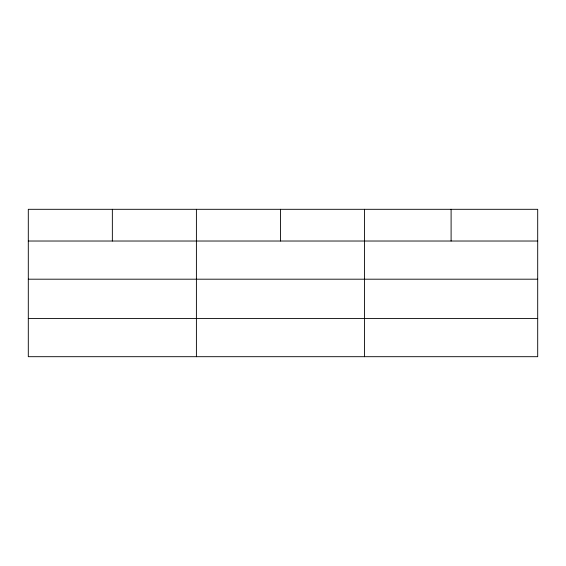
<?xml version="1.0" encoding="UTF-8"?>
<svg xmlns="http://www.w3.org/2000/svg" width="566" height="566" viewBox="0 0 566 566"><rect width="100%" height="100%" fill="white"/><g stroke="black" fill="none" stroke-linecap="round" stroke-linejoin="round"><path stroke-width="0.85" d="M537.7 279.194L537.7 209.307L28.3 209.307L28.3 356.693L537.7 356.693L537.7 279.194L28.3 279.194M28.3 241.024L537.7 241.024M28.3 318.517L537.7 318.517M451.102 209.307L451.102 241.024M364.504 209.307L364.504 356.693M280.453 209.307L280.453 241.024M196.402 209.307L196.402 356.693M112.351 209.307L112.351 241.024"/></g></svg>
